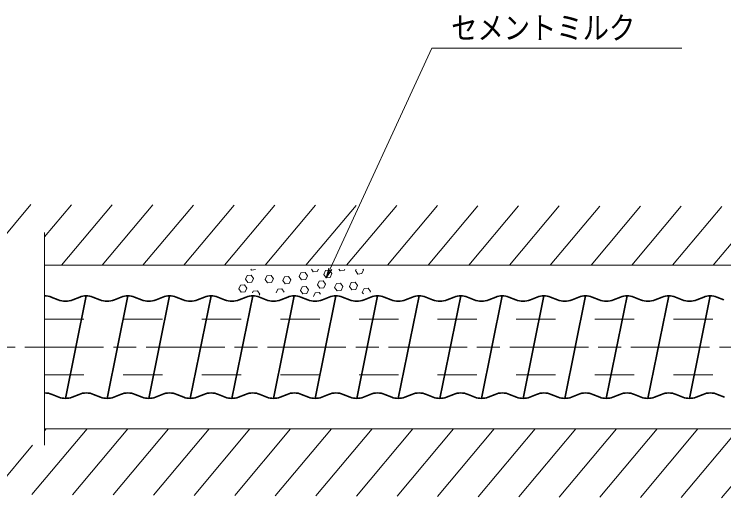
# Model space of a CAD drawing. Units: millimetres at full size, sheet at 1:2; details may follow other scales. Extents: x 0 to 1680, y 1377 to 2565.
# Drawn here: x 955 to 1171.7, y 2142.7 to 2290.4 of the extents above; entities that cross this region are included whole.
import ezdxf
from ezdxf.enums import TextEntityAlignment as Align

# ---------------------------------------------------------------- set-up
doc = ezdxf.new("R2010")
doc.units = ezdxf.units.MM
doc.header["$LTSCALE"] = 2
doc.linetypes.add('CHAIN', pattern=[18.5, 12, -1.5, 3.5, -1.5])
doc.linetypes.add('DASHED_SPACED', pattern=[12, 6, -6])
for name, color, linetype, lineweight in [('1外形線', 7, 'Continuous', 35), ('2細い実線', 3, 'Continuous', 20), ('3隠れ線', 2, 'DASHED_SPACED', 13), ('4中心線', 1, 'CHAIN', 13), ('6寸法線', 4, 'Continuous', 13)]:
    doc.layers.add(name, color=color, linetype=linetype, lineweight=lineweight)
doc.styles.add('ＭＳ Ｐゴシック', font='')
doc.styles.get('ＭＳ Ｐゴシック').set_extended_font_data('MS PGothic')

# ---------------------------------------------------------------- blocks, each defined once
blk = doc.blocks.new('open_arrow')
at = {"color": 0, "linetype": 'Continuous', "lineweight": -2}
blk.add_lwpolyline([(7.5, 1.25), (0, 0), (7.5, -1.25)], dxfattribs=at)

msp = doc.modelspace()

# ---------------------------------------------------------------- linework, layer by layer
at = {"layer": '1外形線'}
for p, q in [((964.342, 2204.42), (964.308, 2204.253)), ((966.366, 2204.034), (968.463, 2203.199)), ((977.042, 2204.42), (970.692, 2173.08)), ((975.018, 2204.034), (972.921, 2203.199)), ((979.066, 2204.034), (981.163, 2203.199)), ((989.742, 2204.42), (983.392, 2173.08)), ((987.718, 2204.034), (985.621, 2203.199)), ((991.766, 2204.034), (993.863, 2203.199)), ((1002.442, 2204.42), (996.092, 2173.08)), ((1000.418, 2204.034), (998.321, 2203.199)), ((1004.466, 2204.034), (1006.563, 2203.199)), ((1015.142, 2204.42), (1008.792, 2173.08)), ((1013.118, 2204.034), (1011.021, 2203.199)), ((1017.166, 2204.034), (1019.263, 2203.199)), ((1027.842, 2204.42), (1021.492, 2173.08)), ((1025.818, 2204.034), (1023.721, 2203.199)), ((1029.866, 2204.034), (1031.963, 2203.199)), ((1040.542, 2204.42), (1034.192, 2173.08)), ((1038.518, 2204.034), (1036.421, 2203.199)), ((1042.566, 2204.034), (1044.663, 2203.199)), ((1053.242, 2204.42), (1046.892, 2173.08)), ((1051.218, 2204.034), (1049.121, 2203.199)), ((1055.266, 2204.034), (1057.363, 2203.199)), ((1065.942, 2204.42), (1059.592, 2173.08)), ((1063.918, 2204.034), (1061.821, 2203.199)), ((1067.966, 2204.034), (1070.063, 2203.199)), ((1078.642, 2204.42), (1072.292, 2173.08)), ((1076.618, 2204.034), (1074.521, 2203.199)), ((1080.666, 2204.034), (1082.763, 2203.199)), ((1091.342, 2204.42), (1084.992, 2173.08)), ((1089.318, 2204.034), (1087.221, 2203.199)), ((1093.366, 2204.034), (1095.463, 2203.199)), ((1104.042, 2204.42), (1097.692, 2173.08)), ((1102.018, 2204.034), (1099.921, 2203.199)), ((1106.066, 2204.034), (1108.163, 2203.199)), ((1116.742, 2204.42), (1110.392, 2173.08)), ((1114.718, 2204.034), (1112.621, 2203.199)), ((1118.766, 2204.034), (1120.863, 2203.199)), ((1129.442, 2204.42), (1123.092, 2173.08)), ((1127.418, 2204.034), (1125.321, 2203.199)), ((1131.466, 2204.034), (1133.563, 2203.199)), ((1142.142, 2204.42), (1135.792, 2173.08)), ((1140.118, 2204.034), (1138.021, 2203.199)), ((1144.166, 2204.034), (1146.263, 2203.199)), ((1154.842, 2204.42), (1148.492, 2173.08)), ((1152.818, 2204.034), (1150.721, 2203.199)), ((1156.866, 2204.034), (1158.963, 2203.199)), ((1167.542, 2204.42), (1161.192, 2173.08)), ((1165.518, 2204.034), (1163.421, 2203.199)), ((1169.566, 2204.034), (1171.663, 2203.199)), ((968.668, 2173.466), (966.571, 2174.3)), ((972.716, 2173.466), (974.813, 2174.3)), ((981.368, 2173.466), (979.271, 2174.3)), ((985.416, 2173.466), (987.513, 2174.3)), ((994.068, 2173.466), (991.971, 2174.3)), ((998.116, 2173.466), (1000.213, 2174.3)), ((1006.768, 2173.466), (1004.671, 2174.3)), ((1010.816, 2173.466), (1012.913, 2174.3)), ((1019.468, 2173.466), (1017.371, 2174.3)), ((1023.516, 2173.466), (1025.613, 2174.3)), ((1032.168, 2173.466), (1030.071, 2174.3)), ((1036.216, 2173.466), (1038.313, 2174.3)), ((1044.868, 2173.466), (1042.771, 2174.3)), ((1048.916, 2173.466), (1051.013, 2174.3)), ((1057.568, 2173.466), (1055.471, 2174.3)), ((1061.616, 2173.466), (1063.713, 2174.3)), ((1070.268, 2173.466), (1068.171, 2174.3)), ((1074.316, 2173.466), (1076.413, 2174.3)), ((1082.968, 2173.466), (1080.871, 2174.3)), ((1087.016, 2173.466), (1089.113, 2174.3)), ((1095.668, 2173.466), (1093.571, 2174.3)), ((1099.716, 2173.466), (1101.813, 2174.3)), ((1108.368, 2173.466), (1106.271, 2174.3)), ((1112.416, 2173.466), (1114.513, 2174.3)), ((1121.068, 2173.466), (1118.971, 2174.3)), ((1125.116, 2173.466), (1127.213, 2174.3)), ((1133.768, 2173.466), (1131.671, 2174.3)), ((1137.816, 2173.466), (1139.913, 2174.3)), ((1146.468, 2173.466), (1144.371, 2174.3)), ((1150.516, 2173.466), (1152.613, 2174.3)), ((1159.168, 2173.466), (1157.071, 2174.3)), ((1163.216, 2173.466), (1165.313, 2174.3)), ((1171.868, 2173.466), (1169.771, 2174.3))]:
    msp.add_line(p, q, dxfattribs=at)
for centre, radius, start, end in [((964.342, 2198.92), 5.5, 68.40525, 90.35107), ((970.692, 2208.77), 6, 248.19211, 291.80789), ((977.042, 2198.92), 5.5, 68.40525, 111.59475), ((983.392, 2208.77), 6, 248.19211, 291.80789), ((989.742, 2198.92), 5.5, 68.40525, 111.59475), ((996.092, 2208.77), 6, 248.19211, 291.80789), ((1002.442, 2198.92), 5.5, 68.40525, 111.59475), ((1008.792, 2208.77), 6, 248.19211, 291.80789), ((1015.142, 2198.92), 5.5, 68.40525, 111.59475), ((1021.492, 2208.77), 6, 248.19211, 291.80789), ((1027.842, 2198.92), 5.5, 68.40525, 111.59475), ((1034.192, 2208.77), 6, 248.19211, 291.80789), ((1040.542, 2198.92), 5.5, 68.40525, 111.59475), ((1046.892, 2208.77), 6, 248.19211, 291.80789), ((1053.242, 2198.92), 5.5, 68.40525, 111.59475), ((1059.592, 2208.77), 6, 248.19211, 291.80789), ((1065.942, 2198.92), 5.5, 68.40525, 111.59475), ((1072.292, 2208.77), 6, 248.19211, 291.80789), ((1078.642, 2198.92), 5.5, 68.40525, 111.59475), ((1084.992, 2208.77), 6, 248.19211, 291.80789), ((1091.342, 2198.92), 5.5, 68.40525, 111.59475), ((1097.692, 2208.77), 6, 248.19211, 291.80789), ((1104.042, 2198.92), 5.5, 68.40525, 111.59475), ((1110.392, 2208.77), 6, 248.19211, 291.80789), ((1116.742, 2198.92), 5.5, 68.40525, 111.59475), ((1123.092, 2208.77), 6, 248.19211, 291.80789), ((1129.442, 2198.92), 5.5, 68.40525, 111.59475), ((1135.792, 2208.77), 6, 248.19211, 291.80789), ((1142.142, 2198.92), 5.5, 68.40525, 111.59475), ((1148.492, 2208.77), 6, 248.19211, 291.80789), ((1154.842, 2198.92), 5.5, 68.40525, 111.59475), ((1161.192, 2208.77), 6, 248.19211, 291.80789), ((1167.542, 2198.92), 5.5, 68.40525, 111.59475), ((964.342, 2168.73), 6, 68.19211, 90.32181), ((970.692, 2178.58), 5.5, 248.40525, 291.59475), ((977.042, 2168.73), 6, 68.19211, 111.80789), ((983.392, 2178.58), 5.5, 248.40525, 291.59475), ((989.742, 2168.73), 6, 68.19211, 111.80789), ((996.092, 2178.58), 5.5, 248.40525, 291.59475), ((1002.442, 2168.73), 6, 68.19211, 111.80789), ((1008.792, 2178.58), 5.5, 248.40525, 291.59475), ((1015.142, 2168.73), 6, 68.19211, 111.80789), ((1021.492, 2178.58), 5.5, 248.40525, 291.59475), ((1027.842, 2168.73), 6, 68.19211, 111.80789), ((1034.192, 2178.58), 5.5, 248.40525, 291.59475), ((1040.542, 2168.73), 6, 68.19211, 111.80789), ((1046.892, 2178.58), 5.5, 248.40525, 291.59475), ((1053.242, 2168.73), 6, 68.19211, 111.80789), ((1059.592, 2178.58), 5.5, 248.40525, 291.59475), ((1065.942, 2168.73), 6, 68.19211, 111.80789), ((1072.292, 2178.58), 5.5, 248.40525, 291.59475), ((1078.642, 2168.73), 6, 68.19211, 111.80789), ((1084.992, 2178.58), 5.5, 248.40525, 291.59475), ((1091.342, 2168.73), 6, 68.19211, 111.80789), ((1097.692, 2178.58), 5.5, 248.40525, 291.59475), ((1104.042, 2168.73), 6, 68.19211, 111.80789), ((1110.392, 2178.58), 5.5, 248.40525, 291.59475), ((1116.742, 2168.73), 6, 68.19211, 111.80789), ((1123.092, 2178.58), 5.5, 248.40525, 291.59475), ((1129.442, 2168.73), 6, 68.19211, 111.80789), ((1135.792, 2178.58), 5.5, 248.40525, 291.59475), ((1142.142, 2168.73), 6, 68.19211, 111.80789), ((1148.492, 2178.58), 5.5, 248.40525, 291.59475), ((1154.842, 2168.73), 6, 68.19211, 111.80789), ((1161.192, 2178.58), 5.5, 248.40525, 291.59475), ((1167.542, 2168.73), 6, 68.19211, 111.80789)]:
    msp.add_arc(centre, radius, start, end, dxfattribs=at)
at = {"layer": '2細い実線'}
for p, q in [((944.609, 2213.75), (960.144, 2232.263)), ((964.308, 2222.408), (972.551, 2232.231)), ((969.477, 2213.75), (984.957, 2232.198)), ((981.911, 2213.75), (997.364, 2232.166)), ((994.345, 2213.75), (1009.771, 2232.133)), ((1006.779, 2213.75), (1022.178, 2232.101)), ((1019.213, 2213.75), (1034.584, 2232.068)), ((1031.647, 2213.75), (1046.991, 2232.036)), ((1044.081, 2213.75), (1059.398, 2232.003)), ((1056.515, 2213.75), (1071.804, 2231.971)), ((1068.949, 2213.75), (1084.211, 2231.938)), ((1081.383, 2213.75), (1096.618, 2231.906)), ((1093.817, 2213.75), (1109.025, 2231.873)), ((1106.251, 2213.75), (1121.431, 2231.841)), ((1118.685, 2213.75), (1133.838, 2231.808)), ((1131.119, 2213.75), (1146.245, 2231.776)), ((1143.553, 2213.75), (1158.652, 2231.743)), ((1155.987, 2213.75), (1171.058, 2231.711)), ((1168.421, 2213.75), (1183.465, 2231.678)), ((964.308, 2158.75), (964.308, 2223.75)), ((1361.816, 2213.75), (964.308, 2213.75)), ((1027.453, 2212.281), (1027.249, 2212.574)), ((1028.699, 2212.39), (1027.453, 2212.281)), ((1046.321, 2211.758), (1045.75, 2212.574)), ((1047.566, 2211.867), (1046.321, 2211.758)), ((1047.566, 2211.867), (1047.895, 2212.574)), ((1049.528, 2210.952), (1050.056, 2212.085)), ((1051.302, 2212.194), (1050.056, 2212.085)), ((1052.019, 2211.17), (1051.302, 2212.194)), ((1054.51, 2212.016), (1054.12, 2212.574)), ((1055.755, 2212.125), (1054.51, 2212.016)), ((1055.755, 2212.125), (1055.965, 2212.574)), ((1059.188, 2212.085), (1059.416, 2212.574)), ((1059.905, 2211.061), (1059.188, 2212.085)), ((1061.15, 2211.17), (1061.678, 2212.303)), ((1061.678, 2212.303), (1061.489, 2212.574)), ((1025.635, 2209.45), (1026.164, 2210.583)), ((1027.409, 2210.692), (1026.164, 2210.583)), ((1028.126, 2209.668), (1027.409, 2210.692)), ((1031.658, 2209.381), (1032.186, 2210.514)), ((1033.431, 2210.623), (1032.186, 2210.514)), ((1034.148, 2209.599), (1033.431, 2210.623)), ((1037.033, 2209.037), (1037.562, 2210.17)), ((1038.807, 2210.279), (1037.562, 2210.17)), ((1039.524, 2209.255), (1038.807, 2210.279)), ((1042.057, 2210.299), (1042.585, 2211.432)), ((1042.774, 2209.275), (1042.057, 2210.299)), ((1043.83, 2211.541), (1042.585, 2211.432)), ((1044.547, 2210.517), (1043.83, 2211.541)), ((1044.019, 2209.384), (1044.547, 2210.517)), ((1050.245, 2209.928), (1049.528, 2210.952)), ((1051.49, 2210.037), (1050.245, 2209.928)), ((1051.49, 2210.037), (1052.019, 2211.17)), ((1061.15, 2211.17), (1059.905, 2211.061)), ((1023.567, 2206.508), (1024.095, 2207.641)), ((1025.34, 2207.75), (1024.095, 2207.641)), ((1026.057, 2206.726), (1025.34, 2207.75)), ((1026.352, 2208.426), (1025.635, 2209.45)), ((1027.598, 2208.535), (1026.352, 2208.426)), ((1027.598, 2208.535), (1028.126, 2209.668)), ((1032.375, 2208.358), (1031.658, 2209.381)), ((1033.62, 2208.466), (1032.375, 2208.358)), ((1033.62, 2208.466), (1034.148, 2209.599)), ((1037.75, 2208.013), (1037.033, 2209.037)), ((1038.996, 2208.122), (1037.75, 2208.013)), ((1038.996, 2208.122), (1039.524, 2209.255)), ((1044.019, 2209.384), (1042.774, 2209.275)), ((1047.588, 2207.755), (1048.116, 2208.888)), ((1048.305, 2206.731), (1047.588, 2207.755)), ((1049.362, 2208.997), (1048.116, 2208.888)), ((1050.079, 2207.973), (1049.362, 2208.997)), ((1049.55, 2206.84), (1050.079, 2207.973)), ((1052.862, 2206.988), (1053.39, 2208.121)), ((1054.636, 2208.23), (1053.39, 2208.121)), ((1055.353, 2207.206), (1054.636, 2208.23)), ((1057.377, 2207.292), (1057.905, 2208.425)), ((1059.151, 2208.534), (1057.905, 2208.425)), ((1059.868, 2207.51), (1059.151, 2208.534)), ((1024.284, 2205.484), (1023.567, 2206.508)), ((1025.529, 2205.593), (1024.284, 2205.484)), ((1025.529, 2205.593), (1026.057, 2206.726)), ((1027.764, 2205.264), (1028.019, 2205.811)), ((1029.265, 2205.92), (1028.019, 2205.811)), ((1029.982, 2204.896), (1029.265, 2205.92)), ((1034.963, 2205.331), (1035.491, 2206.464)), ((1036.736, 2206.573), (1035.491, 2206.464)), ((1037.453, 2205.549), (1036.736, 2206.573)), ((1042.434, 2205.985), (1042.962, 2207.118)), ((1043.151, 2204.961), (1042.434, 2205.985)), ((1044.208, 2207.227), (1042.962, 2207.118)), ((1044.925, 2206.203), (1044.208, 2207.227)), ((1044.396, 2205.07), (1044.925, 2206.203)), ((1048.132, 2205.397), (1046.887, 2205.288)), ((1048.502, 2204.869), (1048.132, 2205.397)), ((1049.55, 2206.84), (1048.305, 2206.731)), ((1053.579, 2205.964), (1052.862, 2206.988)), ((1054.824, 2206.073), (1053.579, 2205.964)), ((1054.824, 2206.073), (1055.353, 2207.206)), ((1058.094, 2206.268), (1057.377, 2207.292)), ((1059.339, 2206.377), (1058.094, 2206.268)), ((1059.339, 2206.377), (1059.868, 2207.51)), ((1061.301, 2205.462), (1061.83, 2206.595)), ((1061.646, 2204.97), (1061.301, 2205.462)), ((1063.075, 2206.704), (1061.83, 2206.595)), ((1063.792, 2205.68), (1063.075, 2206.704)), ((1063.727, 2205.542), (1063.792, 2205.68)), ((1029.827, 2204.564), (1029.982, 2204.896)), ((1044.396, 2205.07), (1043.151, 2204.961)), ((1046.374, 2204.188), (1046.887, 2205.288)), ((960.436, 2143.702), (977.258, 2163.75)), ((1361.685, 2163.75), (964.308, 2163.75)), ((964.308, 2163.135), (964.824, 2163.75)), ((972.821, 2143.644), (989.692, 2163.75)), ((985.207, 2143.586), (1002.126, 2163.75)), ((997.592, 2143.528), (1014.56, 2163.75)), ((1009.977, 2143.47), (1026.994, 2163.75)), ((1022.363, 2143.412), (1039.428, 2163.75)), ((1034.748, 2143.354), (1051.862, 2163.75)), ((1047.133, 2143.296), (1064.296, 2163.75)), ((1059.519, 2143.238), (1076.73, 2163.75)), ((1071.904, 2143.18), (1089.164, 2163.75)), ((1084.289, 2143.122), (1101.598, 2163.75)), ((1096.674, 2143.064), (1114.032, 2163.75)), ((1109.06, 2143.006), (1126.466, 2163.75)), ((1121.445, 2142.948), (1138.9, 2163.75)), ((1133.83, 2142.89), (1151.334, 2163.75)), ((1146.216, 2142.832), (1163.768, 2163.75)), ((1158.601, 2142.773), (1176.202, 2163.75)), ((1170.986, 2142.715), (1188.636, 2163.75)), ((948.051, 2143.76), (960.629, 2158.75))]:
    msp.add_line(p, q, dxfattribs=at)
at = {"layer": '3隠れ線'}
for p, q in [((964.308, 2197.25), (1293.308, 2197.25)), ((964.308, 2180.25), (1293.308, 2180.25))]:
    msp.add_line(p, q, dxfattribs=at)
at = {"layer": '4中心線'}
msp.add_line((329.308, 2188.75), (1370.775, 2188.75), dxfattribs=at)
at = {"layer": '6寸法線'}
msp.add_lwpolyline([(1050.245, 2209.928), (1051.5, 2212.653), (1082.54, 2280.028), (1158.864, 2280.028)], dxfattribs=at)

# ---------------------------------------------------------------- block references
at = {"layer": '6寸法線', "xscale": 0.4, "yscale": 0.4, "rotation": 65.3}
msp.add_blockref('open_arrow', (1050.245, 2209.928), dxfattribs=at)

# ---------------------------------------------------------------- texts
at = {"layer": '6寸法線', "style": 'ＭＳ Ｐゴシック', "width": 0.85}
msp.add_text('セメントミルク', height=6.928, dxfattribs=at).set_placement((1144.635, 2286.244), align=Align.MIDDLE_RIGHT)

doc.saveas('drawing.dxf')
